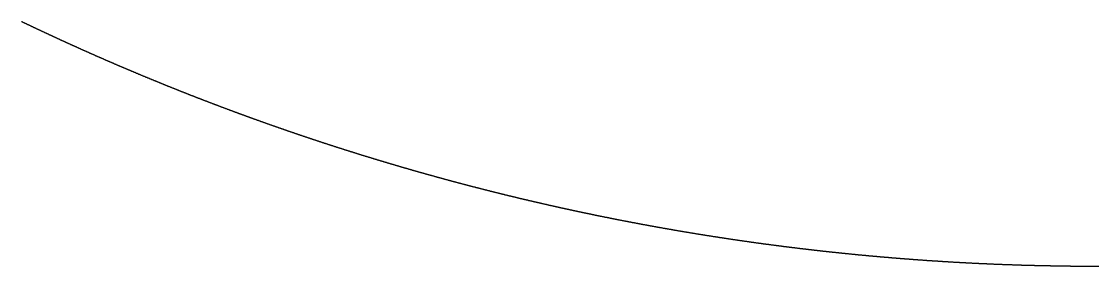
# Model space of a CAD drawing. Header units: metres. Extents: x -42.1 to 42, y -42.1 to 42.
# Drawn here: x -18.26 to -0.05, y -42.09 to -37.95 of the extents above; entities that cross this region are included whole.
import ezdxf

# ---------------------------------------------------------------- set-up
doc = ezdxf.new("R2010")
doc.units = ezdxf.units.M

msp = doc.modelspace()

# ---------------------------------------------------------------- linework, layer by layer
msp.add_lwpolyline([(-0.045, -42.093), (-0.053, -42.093), (-0.06, -42.093), (-0.067, -42.093), (-0.075, -42.093), (-0.082, -42.093), (-0.089, -42.093), (-0.097, -42.093), (-0.104, -42.093), (-0.111, -42.093), (-0.119, -42.093), (-0.126, -42.093), (-0.133, -42.093), (-0.141, -42.093), (-0.148, -42.093), (-0.155, -42.093), (-0.163, -42.093), (-0.17, -42.093), (-0.177, -42.093), (-0.185, -42.093), (-0.192, -42.093), (-0.199, -42.093), (-0.207, -42.093), (-0.214, -42.093), (-0.221, -42.093), (-0.229, -42.093), (-0.236, -42.093), (-0.244, -42.093), (-0.251, -42.093), (-0.258, -42.093), (-0.266, -42.092), (-0.273, -42.092), (-0.28, -42.092), (-0.288, -42.092), (-0.295, -42.092), (-0.302, -42.092), (-0.31, -42.092), (-0.317, -42.092), (-0.324, -42.092), (-0.332, -42.092), (-0.339, -42.092), (-0.346, -42.092), (-0.354, -42.092), (-0.361, -42.092), (-0.368, -42.092), (-0.376, -42.092), (-0.383, -42.092), (-0.39, -42.092), (-0.398, -42.092), (-0.405, -42.092), (-0.412, -42.092), (-0.42, -42.091), (-0.427, -42.091), (-0.434, -42.091), (-0.442, -42.091), (-0.449, -42.091), (-0.456, -42.091), (-0.464, -42.091), (-0.471, -42.091), (-0.478, -42.091), (-0.486, -42.091), (-0.493, -42.091), (-0.5, -42.091), (-0.508, -42.091), (-0.515, -42.091), (-0.523, -42.09), (-0.53, -42.09), (-0.537, -42.09), (-0.545, -42.09), (-0.552, -42.09), (-0.559, -42.09), (-0.567, -42.09), (-0.574, -42.09), (-0.581, -42.09), (-0.589, -42.09), (-0.596, -42.09), (-0.603, -42.09), (-0.611, -42.089), (-0.618, -42.089), (-0.625, -42.089), (-0.633, -42.089), (-0.64, -42.089), (-0.647, -42.089), (-0.655, -42.089), (-0.662, -42.089), (-0.669, -42.089), (-0.677, -42.089), (-0.684, -42.088), (-0.691, -42.088), (-0.699, -42.088), (-0.706, -42.088), (-0.713, -42.088), (-0.721, -42.088), (-0.728, -42.088), (-0.735, -42.088), (-0.743, -42.088), (-0.75, -42.087), (-0.757, -42.087), (-0.765, -42.087), (-0.772, -42.087), (-0.779, -42.087), (-0.787, -42.087), (-0.794, -42.087), (-0.801, -42.087), (-0.809, -42.086), (-0.816, -42.086), (-0.824, -42.086), (-0.831, -42.086), (-0.838, -42.086), (-0.846, -42.086), (-0.853, -42.086), (-0.86, -42.085), (-0.868, -42.085), (-0.875, -42.085), (-0.882, -42.085), (-0.89, -42.085), (-0.897, -42.085), (-0.904, -42.085), (-0.912, -42.084), (-0.919, -42.084), (-0.926, -42.084), (-0.934, -42.084), (-0.941, -42.084), (-0.948, -42.084), (-0.956, -42.084), (-0.963, -42.083), (-0.97, -42.083), (-0.978, -42.083), (-0.985, -42.083), (-0.992, -42.083), (-1, -42.083), (-1.007, -42.082), (-1.014, -42.082), (-1.022, -42.082), (-1.029, -42.082), (-1.036, -42.082), (-1.044, -42.082), (-1.051, -42.081), (-1.058, -42.081), (-1.066, -42.081), (-1.073, -42.081), (-1.08, -42.081), (-1.088, -42.081), (-1.095, -42.08), (-1.102, -42.08), (-1.11, -42.08), (-1.117, -42.08), (-1.124, -42.08), (-1.132, -42.079), (-1.139, -42.079), (-1.146, -42.079), (-1.154, -42.079), (-1.161, -42.079), (-1.169, -42.079), (-1.176, -42.078), (-1.183, -42.078), (-1.191, -42.078), (-1.198, -42.078), (-1.205, -42.078), (-1.213, -42.077), (-1.22, -42.077), (-1.227, -42.077), (-1.235, -42.077), (-1.242, -42.077), (-1.249, -42.076), (-1.257, -42.076), (-1.264, -42.076), (-1.271, -42.076), (-1.279, -42.076), (-1.286, -42.075), (-1.293, -42.075), (-1.301, -42.075), (-1.308, -42.075), (-1.315, -42.074), (-1.323, -42.074), (-1.33, -42.074), (-1.337, -42.074), (-1.345, -42.074), (-1.352, -42.073), (-1.359, -42.073), (-1.367, -42.073), (-1.374, -42.073), (-1.381, -42.072), (-1.389, -42.072), (-1.396, -42.072), (-1.403, -42.072), (-1.411, -42.072), (-1.418, -42.071), (-1.425, -42.071), (-1.433, -42.071), (-1.44, -42.071), (-1.447, -42.07), (-1.455, -42.07), (-1.462, -42.07), (-1.469, -42.07), (-1.477, -42.069), (-1.484, -42.069), (-1.491, -42.069), (-1.499, -42.069), (-1.506, -42.068), (-1.513, -42.068), (-1.521, -42.068), (-1.528, -42.068), (-1.535, -42.067), (-1.543, -42.067), (-1.55, -42.067), (-1.557, -42.067), (-1.565, -42.066), (-1.572, -42.066), (-1.579, -42.066), (-1.587, -42.066), (-1.594, -42.065), (-1.601, -42.065), (-1.609, -42.065), (-1.616, -42.064), (-1.623, -42.064), (-1.631, -42.064), (-1.638, -42.064), (-1.645, -42.063), (-1.653, -42.063), (-1.66, -42.063), (-1.668, -42.063), (-1.675, -42.062), (-1.682, -42.062), (-1.69, -42.062), (-1.697, -42.061), (-1.704, -42.061), (-1.712, -42.061), (-1.719, -42.061), (-1.726, -42.06), (-1.734, -42.06), (-1.741, -42.06), (-1.748, -42.059), (-1.756, -42.059), (-1.763, -42.059), (-1.77, -42.058), (-1.778, -42.058), (-1.785, -42.058), (-1.792, -42.058), (-1.8, -42.057), (-1.807, -42.057), (-1.814, -42.057), (-1.822, -42.056), (-1.829, -42.056), (-1.836, -42.056), (-1.844, -42.055), (-1.851, -42.055), (-1.858, -42.055), (-1.866, -42.055), (-1.873, -42.054), (-1.88, -42.054), (-1.888, -42.054), (-1.895, -42.053), (-1.902, -42.053), (-1.91, -42.053), (-1.917, -42.052), (-1.924, -42.052), (-1.932, -42.052), (-1.939, -42.051), (-1.946, -42.051), (-1.954, -42.051), (-1.961, -42.05), (-1.968, -42.05), (-1.976, -42.05), (-1.983, -42.049), (-1.99, -42.049), (-1.998, -42.049), (-2.005, -42.048), (-2.012, -42.048), (-2.02, -42.048), (-2.027, -42.047), (-2.034, -42.047), (-2.042, -42.047), (-2.049, -42.046), (-2.056, -42.046), (-2.064, -42.046), (-2.071, -42.045), (-2.078, -42.045), (-2.086, -42.045), (-2.093, -42.044), (-2.1, -42.044), (-2.108, -42.043), (-2.115, -42.043), (-2.122, -42.043), (-2.13, -42.042), (-2.137, -42.042), (-2.144, -42.042), (-2.152, -42.041), (-2.159, -42.041), (-2.166, -42.041), (-2.174, -42.04), (-2.181, -42.04), (-2.188, -42.039), (-2.196, -42.039), (-2.203, -42.039), (-2.21, -42.038), (-2.218, -42.038), (-2.225, -42.038), (-2.232, -42.037), (-2.24, -42.037), (-2.247, -42.036), (-2.254, -42.036), (-2.262, -42.036), (-2.269, -42.035), (-2.276, -42.035), (-2.284, -42.035), (-2.291, -42.034), (-2.298, -42.034), (-2.306, -42.033), (-2.313, -42.033), (-2.32, -42.033), (-2.328, -42.032), (-2.335, -42.032), (-2.342, -42.031), (-2.35, -42.031), (-2.357, -42.031), (-2.364, -42.03), (-2.372, -42.03), (-2.379, -42.029), (-2.386, -42.029), (-2.394, -42.029), (-2.401, -42.028), (-2.408, -42.028), (-2.416, -42.027), (-2.423, -42.027), (-2.43, -42.027), (-2.438, -42.026), (-2.445, -42.026), (-2.452, -42.025), (-2.46, -42.025), (-2.467, -42.025), (-2.474, -42.024), (-2.482, -42.024), (-2.489, -42.023), (-2.496, -42.023), (-2.504, -42.022), (-2.511, -42.022), (-2.518, -42.022), (-2.525, -42.021), (-2.533, -42.021), (-2.54, -42.02), (-2.547, -42.02), (-2.555, -42.019), (-2.562, -42.019), (-2.569, -42.019), (-2.577, -42.018), (-2.584, -42.018), (-2.591, -42.017), (-2.599, -42.017), (-2.606, -42.016), (-2.613, -42.016), (-2.621, -42.015), (-2.628, -42.015), (-2.635, -42.015), (-2.643, -42.014), (-2.65, -42.014), (-2.657, -42.013), (-2.665, -42.013), (-2.672, -42.012), (-2.679, -42.012), (-2.687, -42.011), (-2.694, -42.011), (-2.701, -42.01), (-2.709, -42.01), (-2.716, -42.01), (-2.723, -42.009), (-2.731, -42.009), (-2.738, -42.008), (-2.745, -42.008), (-2.753, -42.007), (-2.76, -42.007), (-2.767, -42.006), (-2.775, -42.006), (-2.782, -42.005), (-2.789, -42.005), (-2.797, -42.004), (-2.804, -42.004), (-2.811, -42.003), (-2.819, -42.003), (-2.826, -42.002), (-2.833, -42.002), (-2.841, -42.001), (-2.848, -42.001), (-2.855, -42.001), (-2.863, -42), (-2.87, -42), (-2.877, -41.999), (-2.885, -41.999), (-2.892, -41.998), (-2.899, -41.998), (-2.907, -41.997), (-2.914, -41.997), (-2.921, -41.996), (-2.928, -41.996), (-2.936, -41.995), (-2.943, -41.995), (-2.95, -41.994), (-2.958, -41.994), (-2.965, -41.993), (-2.972, -41.993), (-2.98, -41.992), (-2.987, -41.992), (-2.994, -41.991), (-3.002, -41.991), (-3.009, -41.99), (-3.016, -41.99), (-3.024, -41.989), (-3.031, -41.988), (-3.038, -41.988), (-3.046, -41.987), (-3.053, -41.987), (-3.06, -41.986), (-3.068, -41.986), (-3.075, -41.985), (-3.082, -41.985), (-3.09, -41.984), (-3.097, -41.984), (-3.104, -41.983), (-3.112, -41.983), (-3.119, -41.982), (-3.126, -41.982), (-3.134, -41.981), (-3.141, -41.981), (-3.148, -41.98), (-3.156, -41.979), (-3.163, -41.979), (-3.17, -41.978), (-3.177, -41.978), (-3.185, -41.977), (-3.192, -41.977), (-3.199, -41.976), (-3.207, -41.976), (-3.214, -41.975), (-3.221, -41.975), (-3.229, -41.974), (-3.236, -41.973), (-3.243, -41.973), (-3.251, -41.972), (-3.258, -41.972), (-3.265, -41.971), (-3.273, -41.971), (-3.28, -41.97), (-3.287, -41.97), (-3.295, -41.969), (-3.302, -41.968), (-3.309, -41.968), (-3.317, -41.967), (-3.324, -41.967), (-3.331, -41.966), (-3.339, -41.966), (-3.346, -41.965), (-3.353, -41.964), (-3.36, -41.964), (-3.368, -41.963), (-3.375, -41.963), (-3.382, -41.962), (-3.39, -41.962), (-3.397, -41.961), (-3.404, -41.96), (-3.412, -41.96), (-3.419, -41.959), (-3.426, -41.959), (-3.434, -41.958), (-3.441, -41.958), (-3.448, -41.957), (-3.456, -41.956), (-3.463, -41.956), (-3.47, -41.955), (-3.478, -41.955), (-3.485, -41.954), (-3.492, -41.953), (-3.5, -41.953), (-3.507, -41.952), (-3.514, -41.952), (-3.521, -41.951), (-3.529, -41.95), (-3.536, -41.95), (-3.543, -41.949), (-3.551, -41.949), (-3.558, -41.948), (-3.565, -41.947), (-3.573, -41.947), (-3.58, -41.946), (-3.587, -41.945), (-3.595, -41.945), (-3.602, -41.944), (-3.609, -41.944), (-3.617, -41.943), (-3.624, -41.942), (-3.631, -41.942), (-3.639, -41.941), (-3.646, -41.941), (-3.653, -41.94), (-3.66, -41.939), (-3.668, -41.939), (-3.675, -41.938), (-3.682, -41.937), (-3.69, -41.937), (-3.697, -41.936), (-3.704, -41.935), (-3.712, -41.935), (-3.719, -41.934), (-3.726, -41.934), (-3.734, -41.933), (-3.741, -41.932), (-3.748, -41.932), (-3.756, -41.931), (-3.763, -41.93), (-3.77, -41.93), (-3.777, -41.929), (-3.785, -41.928), (-3.792, -41.928), (-3.799, -41.927), (-3.807, -41.926), (-3.814, -41.926), (-3.821, -41.925), (-3.829, -41.925), (-3.836, -41.924), (-3.843, -41.923), (-3.851, -41.923), (-3.858, -41.922), (-3.865, -41.921), (-3.873, -41.921), (-3.88, -41.92), (-3.887, -41.919), (-3.894, -41.919), (-3.902, -41.918), (-3.909, -41.917), (-3.916, -41.917), (-3.924, -41.916), (-3.931, -41.915), (-3.938, -41.915), (-3.946, -41.914), (-3.953, -41.913), (-3.96, -41.912), (-3.968, -41.912), (-3.975, -41.911), (-3.982, -41.91), (-3.989, -41.91), (-3.997, -41.909), (-4.004, -41.908), (-4.011, -41.908), (-4.019, -41.907), (-4.026, -41.906), (-4.033, -41.906), (-4.041, -41.905), (-4.048, -41.904), (-4.055, -41.904), (-4.063, -41.903), (-4.07, -41.902), (-4.077, -41.901), (-4.085, -41.901), (-4.092, -41.9), (-4.099, -41.899), (-4.106, -41.899), (-4.114, -41.898), (-4.121, -41.897), (-4.128, -41.897), (-4.136, -41.896), (-4.143, -41.895), (-4.15, -41.894), (-4.158, -41.894), (-4.165, -41.893), (-4.172, -41.892), (-4.179, -41.892), (-4.187, -41.891), (-4.194, -41.89), (-4.201, -41.889), (-4.209, -41.889), (-4.216, -41.888), (-4.223, -41.887), (-4.231, -41.886), (-4.238, -41.886), (-4.245, -41.885), (-4.253, -41.884), (-4.26, -41.884), (-4.267, -41.883), (-4.274, -41.882), (-4.282, -41.881), (-4.289, -41.881), (-4.296, -41.88), (-4.304, -41.879), (-4.311, -41.878), (-4.318, -41.878), (-4.326, -41.877), (-4.333, -41.876), (-4.34, -41.875), (-4.347, -41.875), (-4.355, -41.874), (-4.362, -41.873), (-4.369, -41.872), (-4.377, -41.872), (-4.384, -41.871), (-4.391, -41.87), (-4.399, -41.869), (-4.406, -41.869), (-4.413, -41.868), (-4.421, -41.867), (-4.428, -41.866), (-4.435, -41.866), (-4.442, -41.865), (-4.45, -41.864), (-4.457, -41.863), (-4.464, -41.863), (-4.472, -41.862), (-4.479, -41.861), (-4.486, -41.86), (-4.494, -41.859), (-4.501, -41.859), (-4.508, -41.858), (-4.515, -41.857), (-4.523, -41.856), (-4.53, -41.856), (-4.537, -41.855), (-4.545, -41.854), (-4.552, -41.853), (-4.559, -41.852), (-4.567, -41.852), (-4.574, -41.851), (-4.581, -41.85), (-4.588, -41.849), (-4.596, -41.849), (-4.603, -41.848), (-4.61, -41.847), (-4.618, -41.846), (-4.625, -41.845), (-4.632, -41.845), (-4.64, -41.844), (-4.647, -41.843), (-4.654, -41.842), (-4.661, -41.841), (-4.669, -41.841), (-4.676, -41.84), (-4.683, -41.839), (-4.691, -41.838), (-4.698, -41.837), (-4.705, -41.837), (-4.712, -41.836), (-4.72, -41.835), (-4.727, -41.834), (-4.734, -41.833), (-4.742, -41.832), (-4.749, -41.832), (-4.756, -41.831), (-4.764, -41.83), (-4.771, -41.829), (-4.778, -41.828), (-4.785, -41.828), (-4.793, -41.827), (-4.8, -41.826), (-4.807, -41.825), (-4.815, -41.824), (-4.822, -41.823), (-4.829, -41.823), (-4.836, -41.822), (-4.844, -41.821), (-4.851, -41.82), (-4.858, -41.819), (-4.866, -41.818), (-4.873, -41.818), (-4.88, -41.817), (-4.888, -41.816), (-4.895, -41.815), (-4.902, -41.814), (-4.909, -41.813), (-4.917, -41.813), (-4.924, -41.812), (-4.931, -41.811), (-4.939, -41.81), (-4.946, -41.809), (-4.953, -41.808), (-4.96, -41.807), (-4.968, -41.807), (-4.975, -41.806), (-4.982, -41.805), (-4.99, -41.804), (-4.997, -41.803), (-5.004, -41.802), (-5.011, -41.801), (-5.019, -41.801), (-5.026, -41.8), (-5.033, -41.799), (-5.041, -41.798), (-5.048, -41.797), (-5.055, -41.796), (-5.062, -41.795), (-5.07, -41.794), (-5.077, -41.794), (-5.084, -41.793), (-5.092, -41.792), (-5.099, -41.791), (-5.106, -41.79), (-5.114, -41.789), (-5.121, -41.788), (-5.128, -41.787), (-5.135, -41.787), (-5.143, -41.786), (-5.15, -41.785), (-5.157, -41.784), (-5.165, -41.783), (-5.172, -41.782), (-5.179, -41.781), (-5.186, -41.78), (-5.194, -41.779), (-5.201, -41.779), (-5.208, -41.778), (-5.216, -41.777), (-5.223, -41.776), (-5.23, -41.775), (-5.237, -41.774), (-5.245, -41.773), (-5.252, -41.772), (-5.259, -41.771), (-5.267, -41.77), (-5.274, -41.77), (-5.281, -41.769), (-5.288, -41.768), (-5.296, -41.767), (-5.303, -41.766), (-5.31, -41.765), (-5.317, -41.764), (-5.325, -41.763), (-5.332, -41.762), (-5.339, -41.761), (-5.347, -41.76), (-5.354, -41.759), (-5.361, -41.759), (-5.368, -41.758), (-5.376, -41.757), (-5.383, -41.756), (-5.39, -41.755), (-5.398, -41.754), (-5.405, -41.753), (-5.412, -41.752), (-5.419, -41.751), (-5.427, -41.75), (-5.434, -41.749), (-5.441, -41.748), (-5.449, -41.747), (-5.456, -41.746), (-5.463, -41.745), (-5.47, -41.745), (-5.478, -41.744), (-5.485, -41.743), (-5.492, -41.742), (-5.5, -41.741), (-5.507, -41.74), (-5.514, -41.739), (-5.521, -41.738), (-5.529, -41.737), (-5.536, -41.736), (-5.543, -41.735), (-5.55, -41.734), (-5.558, -41.733), (-5.565, -41.732), (-5.572, -41.731), (-5.58, -41.73), (-5.587, -41.729), (-5.594, -41.728), (-5.601, -41.727), (-5.609, -41.726), (-5.616, -41.725), (-5.623, -41.724), (-5.631, -41.724), (-5.638, -41.723), (-5.645, -41.722), (-5.652, -41.721), (-5.66, -41.72), (-5.667, -41.719), (-5.674, -41.718), (-5.681, -41.717), (-5.689, -41.716), (-5.696, -41.715), (-5.703, -41.714), (-5.711, -41.713), (-5.718, -41.712), (-5.725, -41.711), (-5.732, -41.71), (-5.74, -41.709), (-5.747, -41.708), (-5.754, -41.707), (-5.761, -41.706), (-5.769, -41.705), (-5.776, -41.704), (-5.783, -41.703), (-5.791, -41.702), (-5.798, -41.701), (-5.805, -41.7), (-5.812, -41.699), (-5.82, -41.698), (-5.827, -41.697), (-5.834, -41.696), (-5.841, -41.695), (-5.849, -41.694), (-5.856, -41.693), (-5.863, -41.692), (-5.871, -41.691), (-5.878, -41.69), (-5.885, -41.689), (-5.892, -41.688), (-5.9, -41.687), (-5.907, -41.686), (-5.914, -41.685), (-5.921, -41.684), (-5.929, -41.683), (-5.936, -41.682), (-5.943, -41.681), (-5.95, -41.68), (-5.958, -41.679), (-5.965, -41.677), (-5.972, -41.676), (-5.98, -41.675), (-5.987, -41.674), (-5.994, -41.673), (-6.001, -41.672), (-6.009, -41.671), (-6.016, -41.67), (-6.023, -41.669), (-6.03, -41.668), (-6.038, -41.667), (-6.045, -41.666), (-6.052, -41.665), (-6.059, -41.664), (-6.067, -41.663), (-6.074, -41.662), (-6.081, -41.661), (-6.089, -41.66), (-6.096, -41.659), (-6.103, -41.658), (-6.11, -41.657), (-6.118, -41.656), (-6.125, -41.655), (-6.132, -41.653), (-6.139, -41.652), (-6.147, -41.651), (-6.154, -41.65), (-6.161, -41.649), (-6.168, -41.648), (-6.176, -41.647), (-6.183, -41.646), (-6.19, -41.645), (-6.197, -41.644), (-6.205, -41.643), (-6.212, -41.642), (-6.219, -41.641), (-6.226, -41.64), (-6.234, -41.639), (-6.241, -41.637), (-6.248, -41.636), (-6.256, -41.635), (-6.263, -41.634), (-6.27, -41.633), (-6.277, -41.632), (-6.285, -41.631), (-6.292, -41.63), (-6.299, -41.629), (-6.306, -41.628), (-6.314, -41.627), (-6.321, -41.626), (-6.328, -41.624), (-6.335, -41.623), (-6.343, -41.622), (-6.35, -41.621), (-6.357, -41.62), (-6.364, -41.619), (-6.372, -41.618), (-6.379, -41.617), (-6.386, -41.616), (-6.393, -41.615), (-6.401, -41.613), (-6.408, -41.612), (-6.415, -41.611), (-6.422, -41.61), (-6.43, -41.609), (-6.437, -41.608), (-6.444, -41.607), (-6.451, -41.606), (-6.459, -41.605), (-6.466, -41.603), (-6.473, -41.602), (-6.48, -41.601), (-6.488, -41.6), (-6.495, -41.599), (-6.502, -41.598), (-6.51, -41.597), (-6.517, -41.596), (-6.524, -41.594), (-6.531, -41.593), (-6.539, -41.592), (-6.546, -41.591), (-6.553, -41.59), (-6.56, -41.589), (-6.568, -41.588), (-6.575, -41.587), (-6.582, -41.585), (-6.589, -41.584), (-6.597, -41.583), (-6.604, -41.582), (-6.611, -41.581), (-6.618, -41.58), (-6.626, -41.579), (-6.633, -41.577), (-6.64, -41.576), (-6.647, -41.575), (-6.655, -41.574), (-6.662, -41.573), (-6.669, -41.572), (-6.676, -41.571), (-6.684, -41.569), (-6.691, -41.568), (-6.698, -41.567), (-6.705, -41.566), (-6.712, -41.565), (-6.72, -41.564), (-6.727, -41.562), (-6.734, -41.561), (-6.741, -41.56), (-6.749, -41.559), (-6.756, -41.558), (-6.763, -41.557), (-6.77, -41.555), (-6.778, -41.554), (-6.785, -41.553), (-6.792, -41.552), (-6.799, -41.551), (-6.807, -41.55), (-6.814, -41.548), (-6.821, -41.547), (-6.828, -41.546), (-6.836, -41.545), (-6.843, -41.544), (-6.85, -41.542), (-6.857, -41.541), (-6.865, -41.54), (-6.872, -41.539), (-6.879, -41.538), (-6.886, -41.537), (-6.894, -41.535), (-6.901, -41.534), (-6.908, -41.533), (-6.915, -41.532), (-6.923, -41.531), (-6.93, -41.529), (-6.937, -41.528), (-6.944, -41.527), (-6.952, -41.526), (-6.959, -41.525), (-6.966, -41.523), (-6.973, -41.522), (-6.98, -41.521), (-6.988, -41.52), (-6.995, -41.519), (-7.002, -41.517), (-7.009, -41.516), (-7.017, -41.515), (-7.024, -41.514), (-7.031, -41.512), (-7.038, -41.511), (-7.046, -41.51), (-7.053, -41.509), (-7.06, -41.508), (-7.067, -41.506), (-7.075, -41.505), (-7.082, -41.504), (-7.089, -41.503), (-7.096, -41.501), (-7.104, -41.5), (-7.111, -41.499), (-7.118, -41.498), (-7.125, -41.497), (-7.132, -41.495), (-7.14, -41.494), (-7.147, -41.493), (-7.154, -41.492), (-7.161, -41.49), (-7.169, -41.489), (-7.176, -41.488), (-7.183, -41.487), (-7.19, -41.485), (-7.198, -41.484), (-7.205, -41.483), (-7.212, -41.482), (-7.219, -41.48), (-7.227, -41.479), (-7.234, -41.478), (-7.241, -41.477), (-7.248, -41.475), (-7.255, -41.474), (-7.263, -41.473), (-7.27, -41.472), (-7.277, -41.47), (-7.284, -41.469), (-7.292, -41.468), (-7.299, -41.467), (-7.306, -41.465), (-7.313, -41.464), (-7.321, -41.463), (-7.328, -41.462), (-7.335, -41.46), (-7.342, -41.459), (-7.35, -41.458), (-7.357, -41.456), (-7.364, -41.455), (-7.371, -41.454), (-7.378, -41.453), (-7.386, -41.451), (-7.393, -41.45), (-7.4, -41.449), (-7.407, -41.448), (-7.415, -41.446), (-7.422, -41.445), (-7.429, -41.444), (-7.436, -41.442), (-7.444, -41.441), (-7.451, -41.44), (-7.458, -41.439), (-7.465, -41.437), (-7.472, -41.436), (-7.48, -41.435), (-7.487, -41.433), (-7.494, -41.432), (-7.501, -41.431), (-7.509, -41.429), (-7.516, -41.428), (-7.523, -41.427), (-7.53, -41.426), (-7.537, -41.424), (-7.545, -41.423), (-7.552, -41.422), (-7.559, -41.42), (-7.566, -41.419), (-7.574, -41.418), (-7.581, -41.416), (-7.588, -41.415), (-7.595, -41.414), (-7.603, -41.412), (-7.61, -41.411), (-7.617, -41.41), (-7.624, -41.409), (-7.631, -41.407), (-7.639, -41.406), (-7.646, -41.405), (-7.653, -41.403), (-7.66, -41.402), (-7.668, -41.401), (-7.675, -41.399), (-7.682, -41.398), (-7.689, -41.397), (-7.696, -41.395), (-7.704, -41.394), (-7.711, -41.393), (-7.718, -41.391), (-7.725, -41.39), (-7.733, -41.389), (-7.74, -41.387), (-7.747, -41.386), (-7.754, -41.385), (-7.761, -41.383), (-7.769, -41.382), (-7.776, -41.381), (-7.783, -41.379), (-7.79, -41.378), (-7.797, -41.376), (-7.805, -41.375), (-7.812, -41.374), (-7.819, -41.372), (-7.826, -41.371), (-7.834, -41.37), (-7.841, -41.368), (-7.848, -41.367), (-7.855, -41.366), (-7.862, -41.364), (-7.87, -41.363), (-7.877, -41.362), (-7.884, -41.36), (-7.891, -41.359), (-7.898, -41.357), (-7.906, -41.356), (-7.913, -41.355), (-7.92, -41.353), (-7.927, -41.352), (-7.935, -41.351), (-7.942, -41.349), (-7.949, -41.348), (-7.956, -41.346), (-7.963, -41.345), (-7.971, -41.344), (-7.978, -41.342), (-7.985, -41.341), (-7.992, -41.34), (-7.999, -41.338), (-8.007, -41.337), (-8.014, -41.335), (-8.021, -41.334), (-8.028, -41.333), (-8.036, -41.331), (-8.043, -41.33), (-8.05, -41.328), (-8.057, -41.327), (-8.064, -41.326), (-8.072, -41.324), (-8.079, -41.323), (-8.086, -41.321), (-8.093, -41.32), (-8.1, -41.319), (-8.108, -41.317), (-8.115, -41.316), (-8.122, -41.314), (-8.129, -41.313), (-8.136, -41.312), (-8.144, -41.31), (-8.151, -41.309), (-8.158, -41.307), (-8.165, -41.306), (-8.172, -41.305), (-8.18, -41.303), (-8.187, -41.302), (-8.194, -41.3), (-8.201, -41.299), (-8.208, -41.297), (-8.216, -41.296), (-8.223, -41.295), (-8.23, -41.293), (-8.237, -41.292), (-8.245, -41.29), (-8.252, -41.289), (-8.259, -41.287), (-8.266, -41.286), (-8.273, -41.285), (-8.281, -41.283), (-8.288, -41.282), (-8.295, -41.28), (-8.302, -41.279), (-8.309, -41.277), (-8.317, -41.276), (-8.324, -41.275), (-8.331, -41.273), (-8.338, -41.272), (-8.345, -41.27), (-8.353, -41.269), (-8.36, -41.267), (-8.367, -41.266), (-8.374, -41.264), (-8.381, -41.263), (-8.389, -41.262), (-8.396, -41.26), (-8.403, -41.259), (-8.41, -41.257), (-8.417, -41.256), (-8.425, -41.254), (-8.432, -41.253), (-8.439, -41.251), (-8.446, -41.25), (-8.453, -41.248), (-8.46, -41.247), (-8.468, -41.245), (-8.475, -41.244), (-8.482, -41.243), (-8.489, -41.241), (-8.496, -41.24), (-8.504, -41.238), (-8.511, -41.237), (-8.518, -41.235), (-8.525, -41.234), (-8.532, -41.232), (-8.54, -41.231), (-8.547, -41.229), (-8.554, -41.228), (-8.561, -41.226), (-8.568, -41.225), (-8.576, -41.223), (-8.583, -41.222), (-8.59, -41.22), (-8.597, -41.219), (-8.604, -41.217), (-8.612, -41.216), (-8.619, -41.214), (-8.626, -41.213), (-8.633, -41.211), (-8.64, -41.21), (-8.647, -41.208), (-8.655, -41.207), (-8.662, -41.205), (-8.669, -41.204), (-8.676, -41.202), (-8.683, -41.201), (-8.691, -41.199), (-8.698, -41.198), (-8.705, -41.196), (-8.712, -41.195), (-8.719, -41.193), (-8.727, -41.192), (-8.734, -41.19), (-8.741, -41.189), (-8.748, -41.187), (-8.755, -41.186), (-8.762, -41.184), (-8.77, -41.183), (-8.777, -41.181), (-8.784, -41.18), (-8.791, -41.178), (-8.798, -41.177), (-8.806, -41.175), (-8.813, -41.174), (-8.82, -41.172), (-8.827, -41.171), (-8.834, -41.169), (-8.841, -41.167), (-8.849, -41.166), (-8.856, -41.164), (-8.863, -41.163), (-8.87, -41.161), (-8.877, -41.16), (-8.885, -41.158), (-8.892, -41.157), (-8.899, -41.155), (-8.906, -41.154), (-8.913, -41.152), (-8.92, -41.151), (-8.928, -41.149), (-8.935, -41.147), (-8.942, -41.146), (-8.949, -41.144), (-8.956, -41.143), (-8.964, -41.141), (-8.971, -41.14), (-8.978, -41.138), (-8.985, -41.137), (-8.992, -41.135), (-8.999, -41.133), (-9.007, -41.132), (-9.014, -41.13), (-9.021, -41.129), (-9.028, -41.127), (-9.035, -41.126), (-9.042, -41.124), (-9.05, -41.122), (-9.057, -41.121), (-9.064, -41.119), (-9.071, -41.118), (-9.078, -41.116), (-9.085, -41.115), (-9.093, -41.113), (-9.1, -41.111), (-9.107, -41.11), (-9.114, -41.108), (-9.121, -41.107), (-9.129, -41.105), (-9.136, -41.104), (-9.143, -41.102), (-9.15, -41.1), (-9.157, -41.099), (-9.164, -41.097), (-9.172, -41.096), (-9.179, -41.094), (-9.186, -41.092), (-9.193, -41.091), (-9.2, -41.089), (-9.207, -41.088), (-9.215, -41.086), (-9.222, -41.084), (-9.229, -41.083), (-9.236, -41.081), (-9.243, -41.08), (-9.25, -41.078), (-9.258, -41.076), (-9.265, -41.075), (-9.272, -41.073), (-9.279, -41.072), (-9.286, -41.07), (-9.293, -41.068), (-9.301, -41.067), (-9.308, -41.065), (-9.315, -41.064), (-9.322, -41.062), (-9.329, -41.06), (-9.336, -41.059), (-9.344, -41.057), (-9.351, -41.055), (-9.358, -41.054), (-9.365, -41.052), (-9.372, -41.051), (-9.379, -41.049), (-9.386, -41.047), (-9.394, -41.046), (-9.401, -41.044), (-9.408, -41.042), (-9.415, -41.041), (-9.422, -41.039), (-9.429, -41.038), (-9.437, -41.036), (-9.444, -41.034), (-9.451, -41.033), (-9.458, -41.031), (-9.465, -41.029), (-9.472, -41.028), (-9.48, -41.026), (-9.487, -41.024), (-9.494, -41.023), (-9.501, -41.021), (-9.508, -41.019), (-9.515, -41.018), (-9.522, -41.016), (-9.53, -41.015), (-9.537, -41.013), (-9.544, -41.011), (-9.551, -41.01), (-9.558, -41.008), (-9.565, -41.006), (-9.573, -41.005), (-9.58, -41.003), (-9.587, -41.001), (-9.594, -41), (-9.601, -40.998), (-9.608, -40.996), (-9.615, -40.995), (-9.623, -40.993), (-9.63, -40.991), (-9.637, -40.99), (-9.644, -40.988), (-9.651, -40.986), (-9.658, -40.985), (-9.666, -40.983), (-9.673, -40.981), (-9.68, -40.98), (-9.687, -40.978), (-9.694, -40.976), (-9.701, -40.974), (-9.708, -40.973), (-9.716, -40.971), (-9.723, -40.969), (-9.73, -40.968), (-9.737, -40.966), (-9.744, -40.964), (-9.751, -40.963), (-9.758, -40.961), (-9.766, -40.959), (-9.773, -40.958), (-9.78, -40.956), (-9.787, -40.954), (-9.794, -40.953), (-9.801, -40.951), (-9.808, -40.949), (-9.816, -40.947), (-9.823, -40.946), (-9.83, -40.944), (-9.837, -40.942), (-9.844, -40.941), (-9.851, -40.939), (-9.858, -40.937), (-9.866, -40.935), (-9.873, -40.934), (-9.88, -40.932), (-9.887, -40.93), (-9.894, -40.929), (-9.901, -40.927), (-9.908, -40.925), (-9.916, -40.923), (-9.923, -40.922), (-9.93, -40.92), (-9.937, -40.918), (-9.944, -40.917), (-9.951, -40.915), (-9.958, -40.913), (-9.966, -40.911), (-9.973, -40.91), (-9.98, -40.908), (-9.987, -40.906), (-9.994, -40.904), (-10.001, -40.903), (-10.008, -40.901), (-10.015, -40.899), (-10.023, -40.897), (-10.03, -40.896), (-10.037, -40.894), (-10.044, -40.892), (-10.051, -40.891), (-10.058, -40.889), (-10.065, -40.887), (-10.073, -40.885), (-10.08, -40.884), (-10.087, -40.882), (-10.094, -40.88), (-10.101, -40.878), (-10.108, -40.877), (-10.115, -40.875), (-10.122, -40.873), (-10.13, -40.871), (-10.137, -40.869), (-10.144, -40.868), (-10.151, -40.866), (-10.158, -40.864), (-10.165, -40.862), (-10.172, -40.861), (-10.18, -40.859), (-10.187, -40.857), (-10.194, -40.855), (-10.201, -40.854), (-10.208, -40.852), (-10.215, -40.85), (-10.222, -40.848), (-10.229, -40.847), (-10.237, -40.845), (-10.244, -40.843), (-10.251, -40.841), (-10.258, -40.839), (-10.265, -40.838), (-10.272, -40.836), (-10.279, -40.834), (-10.286, -40.832), (-10.294, -40.83), (-10.301, -40.829), (-10.308, -40.827), (-10.315, -40.825), (-10.322, -40.823), (-10.329, -40.822), (-10.336, -40.82), (-10.343, -40.818), (-10.35, -40.816), (-10.358, -40.814), (-10.365, -40.813), (-10.372, -40.811), (-10.379, -40.809), (-10.386, -40.807), (-10.393, -40.805), (-10.4, -40.804), (-10.407, -40.802), (-10.415, -40.8), (-10.422, -40.798), (-10.429, -40.796), (-10.436, -40.795), (-10.443, -40.793), (-10.45, -40.791), (-10.457, -40.789), (-10.464, -40.787), (-10.471, -40.785), (-10.479, -40.784), (-10.486, -40.782), (-10.493, -40.78), (-10.5, -40.778), (-10.507, -40.776), (-10.514, -40.775), (-10.521, -40.773), (-10.528, -40.771), (-10.536, -40.769), (-10.543, -40.767), (-10.55, -40.765), (-10.557, -40.764), (-10.564, -40.762), (-10.571, -40.76), (-10.578, -40.758), (-10.585, -40.756), (-10.592, -40.754), (-10.6, -40.753), (-10.607, -40.751), (-10.614, -40.749), (-10.621, -40.747), (-10.628, -40.745), (-10.635, -40.743), (-10.642, -40.741), (-10.649, -40.74), (-10.656, -40.738), (-10.663, -40.736), (-10.671, -40.734), (-10.678, -40.732), (-10.685, -40.73), (-10.692, -40.728), (-10.699, -40.727), (-10.706, -40.725), (-10.713, -40.723), (-10.72, -40.721), (-10.727, -40.719), (-10.735, -40.717), (-10.742, -40.715), (-10.749, -40.714), (-10.756, -40.712), (-10.763, -40.71), (-10.77, -40.708), (-10.777, -40.706), (-10.784, -40.704), (-10.791, -40.702), (-10.798, -40.7), (-10.806, -40.699), (-10.813, -40.697), (-10.82, -40.695), (-10.827, -40.693), (-10.834, -40.691), (-10.841, -40.689), (-10.848, -40.687), (-10.855, -40.685), (-10.862, -40.684), (-10.869, -40.682), (-10.877, -40.68), (-10.884, -40.678), (-10.891, -40.676), (-10.898, -40.674), (-10.905, -40.672), (-10.912, -40.67), (-10.919, -40.668), (-10.926, -40.667), (-10.933, -40.665), (-10.94, -40.663), (-10.947, -40.661), (-10.955, -40.659), (-10.962, -40.657), (-10.969, -40.655), (-10.976, -40.653), (-10.983, -40.651), (-10.99, -40.649), (-10.997, -40.648), (-11.004, -40.646), (-11.011, -40.644), (-11.018, -40.642), (-11.025, -40.64), (-11.033, -40.638), (-11.04, -40.636), (-11.047, -40.634), (-11.054, -40.632), (-11.061, -40.63), (-11.068, -40.628), (-11.075, -40.626), (-11.082, -40.625), (-11.089, -40.623), (-11.096, -40.621), (-11.103, -40.619), (-11.111, -40.617), (-11.118, -40.615), (-11.125, -40.613), (-11.132, -40.611), (-11.139, -40.609), (-11.146, -40.607), (-11.153, -40.605), (-11.16, -40.603), (-11.167, -40.601), (-11.174, -40.599), (-11.181, -40.597), (-11.188, -40.595), (-11.196, -40.594), (-11.203, -40.592), (-11.21, -40.59), (-11.217, -40.588), (-11.224, -40.586), (-11.231, -40.584), (-11.238, -40.582), (-11.245, -40.58), (-11.252, -40.578), (-11.259, -40.576), (-11.266, -40.574), (-11.273, -40.572), (-11.28, -40.57), (-11.288, -40.568), (-11.295, -40.566), (-11.302, -40.564), (-11.309, -40.562), (-11.316, -40.56), (-11.323, -40.558), (-11.33, -40.556), (-11.337, -40.554), (-11.344, -40.552), (-11.351, -40.55), (-11.358, -40.549), (-11.365, -40.547), (-11.372, -40.545), (-11.38, -40.543), (-11.387, -40.541), (-11.394, -40.539), (-11.401, -40.537), (-11.408, -40.535), (-11.415, -40.533), (-11.422, -40.531), (-11.429, -40.529), (-11.436, -40.527), (-11.443, -40.525), (-11.45, -40.523), (-11.457, -40.521), (-11.464, -40.519), (-11.471, -40.517), (-11.479, -40.515), (-11.486, -40.513), (-11.493, -40.511), (-11.5, -40.509), (-11.507, -40.507), (-11.514, -40.505), (-11.521, -40.503), (-11.528, -40.501), (-11.535, -40.499), (-11.542, -40.497), (-11.549, -40.495), (-11.556, -40.493), (-11.563, -40.491), (-11.57, -40.489), (-11.577, -40.487), (-11.585, -40.485), (-11.592, -40.483), (-11.599, -40.481), (-11.606, -40.479), (-11.613, -40.477), (-11.62, -40.475), (-11.627, -40.473), (-11.634, -40.471), (-11.641, -40.469), (-11.648, -40.467), (-11.655, -40.465), (-11.662, -40.463), (-11.669, -40.46), (-11.676, -40.458), (-11.683, -40.456), (-11.69, -40.454), (-11.697, -40.452), (-11.705, -40.45), (-11.712, -40.448), (-11.719, -40.446), (-11.726, -40.444), (-11.733, -40.442), (-11.74, -40.44), (-11.747, -40.438), (-11.754, -40.436), (-11.761, -40.434), (-11.768, -40.432), (-11.775, -40.43), (-11.782, -40.428), (-11.789, -40.426), (-11.796, -40.424), (-11.803, -40.422), (-11.81, -40.42), (-11.817, -40.418), (-11.824, -40.416), (-11.831, -40.414), (-11.839, -40.411), (-11.846, -40.409), (-11.853, -40.407), (-11.86, -40.405), (-11.867, -40.403), (-11.874, -40.401), (-11.881, -40.399), (-11.888, -40.397), (-11.895, -40.395), (-11.902, -40.393), (-11.909, -40.391), (-11.916, -40.389), (-11.923, -40.387), (-11.93, -40.385), (-11.937, -40.383), (-11.944, -40.38), (-11.951, -40.378), (-11.958, -40.376), (-11.965, -40.374), (-11.972, -40.372), (-11.979, -40.37), (-11.987, -40.368), (-11.994, -40.366), (-12.001, -40.364), (-12.008, -40.362), (-12.015, -40.36), (-12.022, -40.358), (-12.029, -40.356), (-12.036, -40.353), (-12.043, -40.351), (-12.05, -40.349), (-12.057, -40.347), (-12.064, -40.345), (-12.071, -40.343), (-12.078, -40.341), (-12.085, -40.339), (-12.092, -40.337), (-12.099, -40.335), (-12.106, -40.332), (-12.113, -40.33), (-12.12, -40.328), (-12.127, -40.326), (-12.134, -40.324), (-12.141, -40.322), (-12.148, -40.32), (-12.155, -40.318), (-12.162, -40.316), (-12.169, -40.313), (-12.177, -40.311), (-12.184, -40.309), (-12.191, -40.307), (-12.198, -40.305), (-12.205, -40.303), (-12.212, -40.301), (-12.219, -40.299), (-12.226, -40.296), (-12.233, -40.294), (-12.24, -40.292), (-12.247, -40.29), (-12.254, -40.288), (-12.261, -40.286), (-12.268, -40.284), (-12.275, -40.282), (-12.282, -40.279), (-12.289, -40.277), (-12.296, -40.275), (-12.303, -40.273), (-12.31, -40.271), (-12.317, -40.269), (-12.324, -40.267), (-12.331, -40.264), (-12.338, -40.262), (-12.345, -40.26), (-12.352, -40.258), (-12.359, -40.256), (-12.366, -40.254), (-12.373, -40.252), (-12.38, -40.249), (-12.387, -40.247), (-12.394, -40.245), (-12.401, -40.243), (-12.408, -40.241), (-12.415, -40.239), (-12.422, -40.237), (-12.429, -40.234), (-12.436, -40.232), (-12.443, -40.23), (-12.451, -40.228), (-12.458, -40.226), (-12.465, -40.224), (-12.472, -40.221), (-12.479, -40.219), (-12.486, -40.217), (-12.493, -40.215), (-12.5, -40.213), (-12.507, -40.211), (-12.514, -40.208), (-12.521, -40.206), (-12.528, -40.204), (-12.535, -40.202), (-12.542, -40.2), (-12.549, -40.197), (-12.556, -40.195), (-12.563, -40.193), (-12.57, -40.191), (-12.577, -40.189), (-12.584, -40.187), (-12.591, -40.184), (-12.598, -40.182), (-12.605, -40.18), (-12.612, -40.178), (-12.619, -40.176), (-12.626, -40.173), (-12.633, -40.171), (-12.64, -40.169), (-12.647, -40.167), (-12.654, -40.165), (-12.661, -40.162), (-12.668, -40.16), (-12.675, -40.158), (-12.682, -40.156), (-12.689, -40.154), (-12.696, -40.151), (-12.703, -40.149), (-12.71, -40.147), (-12.717, -40.145), (-12.724, -40.143), (-12.731, -40.14), (-12.738, -40.138), (-12.745, -40.136), (-12.752, -40.134), (-12.759, -40.131), (-12.766, -40.129), (-12.773, -40.127), (-12.78, -40.125), (-12.787, -40.123), (-12.794, -40.12), (-12.801, -40.118), (-12.808, -40.116), (-12.815, -40.114), (-12.822, -40.111), (-12.829, -40.109), (-12.836, -40.107), (-12.843, -40.105), (-12.85, -40.103), (-12.857, -40.1), (-12.864, -40.098), (-12.871, -40.096), (-12.878, -40.094), (-12.885, -40.091), (-12.892, -40.089), (-12.899, -40.087), (-12.906, -40.085), (-12.913, -40.082), (-12.92, -40.08), (-12.927, -40.078), (-12.934, -40.076), (-12.941, -40.073), (-12.948, -40.071), (-12.955, -40.069), (-12.962, -40.067), (-12.969, -40.064), (-12.976, -40.062), (-12.983, -40.06), (-12.99, -40.058), (-12.997, -40.055), (-13.004, -40.053), (-13.011, -40.051), (-13.018, -40.049), (-13.025, -40.046), (-13.032, -40.044), (-13.039, -40.042), (-13.046, -40.04), (-13.053, -40.037), (-13.06, -40.035), (-13.067, -40.033), (-13.074, -40.03), (-13.081, -40.028), (-13.088, -40.026), (-13.095, -40.024), (-13.102, -40.021), (-13.108, -40.019), (-13.115, -40.017), (-13.122, -40.015), (-13.129, -40.012), (-13.136, -40.01), (-13.143, -40.008), (-13.15, -40.005), (-13.157, -40.003), (-13.164, -40.001), (-13.171, -39.999), (-13.178, -39.996), (-13.185, -39.994), (-13.192, -39.992), (-13.199, -39.989), (-13.206, -39.987), (-13.213, -39.985), (-13.22, -39.982), (-13.227, -39.98), (-13.234, -39.978), (-13.241, -39.976), (-13.248, -39.973), (-13.255, -39.971), (-13.262, -39.969), (-13.269, -39.966), (-13.276, -39.964), (-13.283, -39.962), (-13.29, -39.959), (-13.297, -39.957), (-13.304, -39.955), (-13.311, -39.952), (-13.318, -39.95), (-13.325, -39.948), (-13.332, -39.946), (-13.339, -39.943), (-13.346, -39.941), (-13.353, -39.939), (-13.36, -39.936), (-13.367, -39.934), (-13.374, -39.932), (-13.38, -39.929), (-13.387, -39.927), (-13.394, -39.925), (-13.401, -39.922), (-13.408, -39.92), (-13.415, -39.918), (-13.422, -39.915), (-13.429, -39.913), (-13.436, -39.911), (-13.443, -39.908), (-13.45, -39.906), (-13.457, -39.904), (-13.464, -39.901), (-13.471, -39.899), (-13.478, -39.897), (-13.485, -39.894), (-13.492, -39.892), (-13.499, -39.89), (-13.506, -39.887), (-13.513, -39.885), (-13.52, -39.882), (-13.527, -39.88), (-13.534, -39.878), (-13.541, -39.875), (-13.548, -39.873), (-13.554, -39.871), (-13.561, -39.868), (-13.568, -39.866), (-13.575, -39.864), (-13.582, -39.861), (-13.589, -39.859), (-13.596, -39.857), (-13.603, -39.854), (-13.61, -39.852), (-13.617, -39.849), (-13.624, -39.847), (-13.631, -39.845), (-13.638, -39.842), (-13.645, -39.84), (-13.652, -39.838), (-13.659, -39.835), (-13.666, -39.833), (-13.673, -39.83), (-13.68, -39.828), (-13.687, -39.826), (-13.694, -39.823), (-13.7, -39.821), (-13.707, -39.819), (-13.714, -39.816), (-13.721, -39.814), (-13.728, -39.811), (-13.735, -39.809), (-13.742, -39.807), (-13.749, -39.804), (-13.756, -39.802), (-13.763, -39.799), (-13.77, -39.797), (-13.777, -39.795), (-13.784, -39.792), (-13.791, -39.79), (-13.798, -39.787), (-13.805, -39.785), (-13.812, -39.783), (-13.819, -39.78), (-13.825, -39.778), (-13.832, -39.775), (-13.839, -39.773), (-13.846, -39.771), (-13.853, -39.768), (-13.86, -39.766), (-13.867, -39.763), (-13.874, -39.761), (-13.881, -39.759), (-13.888, -39.756), (-13.895, -39.754), (-13.902, -39.751), (-13.909, -39.749), (-13.916, -39.747), (-13.923, -39.744), (-13.929, -39.742), (-13.936, -39.739), (-13.943, -39.737), (-13.95, -39.734), (-13.957, -39.732), (-13.964, -39.73), (-13.971, -39.727), (-13.978, -39.725), (-13.985, -39.722), (-13.992, -39.72), (-13.999, -39.717), (-14.006, -39.715), (-14.013, -39.713), (-14.02, -39.71), (-14.027, -39.708), (-14.033, -39.705), (-14.04, -39.703), (-14.047, -39.7), (-14.054, -39.698), (-14.061, -39.695), (-14.068, -39.693), (-14.075, -39.691), (-14.082, -39.688), (-14.089, -39.686), (-14.096, -39.683), (-14.103, -39.681), (-14.11, -39.678), (-14.117, -39.676), (-14.123, -39.673), (-14.13, -39.671), (-14.137, -39.668), (-14.144, -39.666), (-14.151, -39.664), (-14.158, -39.661), (-14.165, -39.659), (-14.172, -39.656), (-14.179, -39.654), (-14.186, -39.651), (-14.193, -39.649), (-14.2, -39.646), (-14.206, -39.644), (-14.213, -39.641), (-14.22, -39.639), (-14.227, -39.636), (-14.234, -39.634), (-14.241, -39.631), (-14.248, -39.629), (-14.255, -39.626), (-14.262, -39.624), (-14.269, -39.622), (-14.276, -39.619), (-14.283, -39.617), (-14.289, -39.614), (-14.296, -39.612), (-14.303, -39.609), (-14.31, -39.607), (-14.317, -39.604), (-14.324, -39.602), (-14.331, -39.599), (-14.338, -39.597), (-14.345, -39.594), (-14.352, -39.592), (-14.359, -39.589), (-14.365, -39.587), (-14.372, -39.584), (-14.379, -39.582), (-14.386, -39.579), (-14.393, -39.577), (-14.4, -39.574), (-14.407, -39.572), (-14.414, -39.569), (-14.421, -39.567), (-14.428, -39.564), (-14.434, -39.562), (-14.441, -39.559), (-14.448, -39.557), (-14.455, -39.554), (-14.462, -39.552), (-14.469, -39.549), (-14.476, -39.547), (-14.483, -39.544), (-14.49, -39.541), (-14.497, -39.539), (-14.503, -39.536), (-14.51, -39.534), (-14.517, -39.531), (-14.524, -39.529), (-14.531, -39.526), (-14.538, -39.524), (-14.545, -39.521), (-14.552, -39.519), (-14.559, -39.516), (-14.566, -39.514), (-14.572, -39.511), (-14.579, -39.509), (-14.586, -39.506), (-14.593, -39.504), (-14.6, -39.501), (-14.607, -39.498), (-14.614, -39.496), (-14.621, -39.493), (-14.628, -39.491), (-14.634, -39.488), (-14.641, -39.486), (-14.648, -39.483), (-14.655, -39.481), (-14.662, -39.478), (-14.669, -39.476), (-14.676, -39.473), (-14.683, -39.47), (-14.69, -39.468), (-14.696, -39.465), (-14.703, -39.463), (-14.71, -39.46), (-14.717, -39.458), (-14.724, -39.455), (-14.731, -39.453), (-14.738, -39.45), (-14.745, -39.447), (-14.751, -39.445), (-14.758, -39.442), (-14.765, -39.44), (-14.772, -39.437), (-14.779, -39.435), (-14.786, -39.432), (-14.793, -39.429), (-14.8, -39.427), (-14.807, -39.424), (-14.813, -39.422), (-14.82, -39.419), (-14.827, -39.417), (-14.834, -39.414), (-14.841, -39.411), (-14.848, -39.409), (-14.855, -39.406), (-14.862, -39.404), (-14.868, -39.401), (-14.875, -39.398), (-14.882, -39.396), (-14.889, -39.393), (-14.896, -39.391), (-14.903, -39.388), (-14.91, -39.385), (-14.917, -39.383), (-14.923, -39.38), (-14.93, -39.378), (-14.937, -39.375), (-14.944, -39.372), (-14.951, -39.37), (-14.958, -39.367), (-14.965, -39.365), (-14.971, -39.362), (-14.978, -39.359), (-14.985, -39.357), (-14.992, -39.354), (-14.999, -39.352), (-15.006, -39.349), (-15.013, -39.346), (-15.02, -39.344), (-15.026, -39.341), (-15.033, -39.339), (-15.04, -39.336), (-15.047, -39.333), (-15.054, -39.331), (-15.061, -39.328), (-15.068, -39.325), (-15.074, -39.323), (-15.081, -39.32), (-15.088, -39.318), (-15.095, -39.315), (-15.102, -39.312), (-15.109, -39.31), (-15.116, -39.307), (-15.122, -39.304), (-15.129, -39.302), (-15.136, -39.299), (-15.143, -39.297), (-15.15, -39.294), (-15.157, -39.291), (-15.164, -39.289), (-15.17, -39.286), (-15.177, -39.283), (-15.184, -39.281), (-15.191, -39.278), (-15.198, -39.275), (-15.205, -39.273), (-15.212, -39.27), (-15.218, -39.268), (-15.225, -39.265), (-15.232, -39.262), (-15.239, -39.26), (-15.246, -39.257), (-15.253, -39.254), (-15.259, -39.252), (-15.266, -39.249), (-15.273, -39.246), (-15.28, -39.244), (-15.287, -39.241), (-15.294, -39.238), (-15.301, -39.236), (-15.307, -39.233), (-15.314, -39.23), (-15.321, -39.228), (-15.328, -39.225), (-15.335, -39.222), (-15.342, -39.22), (-15.348, -39.217), (-15.355, -39.214), (-15.362, -39.212), (-15.369, -39.209), (-15.376, -39.206), (-15.383, -39.204), (-15.39, -39.201), (-15.396, -39.198), (-15.403, -39.196), (-15.41, -39.193), (-15.417, -39.19), (-15.424, -39.188), (-15.431, -39.185), (-15.437, -39.182), (-15.444, -39.179), (-15.451, -39.177), (-15.458, -39.174), (-15.465, -39.171), (-15.472, -39.169), (-15.478, -39.166), (-15.485, -39.163), (-15.492, -39.161), (-15.499, -39.158), (-15.506, -39.155), (-15.513, -39.153), (-15.519, -39.15), (-15.526, -39.147), (-15.533, -39.144), (-15.54, -39.142), (-15.547, -39.139), (-15.554, -39.136), (-15.56, -39.134), (-15.567, -39.131), (-15.574, -39.128), (-15.581, -39.125), (-15.588, -39.123), (-15.594, -39.12), (-15.601, -39.117), (-15.608, -39.115), (-15.615, -39.112), (-15.622, -39.109), (-15.629, -39.106), (-15.635, -39.104), (-15.642, -39.101), (-15.649, -39.098), (-15.656, -39.096), (-15.663, -39.093), (-15.67, -39.09), (-15.676, -39.087), (-15.683, -39.085), (-15.69, -39.082), (-15.697, -39.079), (-15.704, -39.077), (-15.71, -39.074), (-15.717, -39.071), (-15.724, -39.068), (-15.731, -39.066), (-15.738, -39.063), (-15.744, -39.06), (-15.751, -39.057), (-15.758, -39.055), (-15.765, -39.052), (-15.772, -39.049), (-15.779, -39.046), (-15.785, -39.044), (-15.792, -39.041), (-15.799, -39.038), (-15.806, -39.035), (-15.813, -39.033), (-15.819, -39.03), (-15.826, -39.027), (-15.833, -39.024), (-15.84, -39.022), (-15.847, -39.019), (-15.853, -39.016), (-15.86, -39.013), (-15.867, -39.011), (-15.874, -39.008), (-15.881, -39.005), (-15.887, -39.002), (-15.894, -39), (-15.901, -38.997), (-15.908, -38.994), (-15.915, -38.991), (-15.922, -38.988), (-15.928, -38.986), (-15.935, -38.983), (-15.942, -38.98), (-15.949, -38.977), (-15.956, -38.975), (-15.962, -38.972), (-15.969, -38.969), (-15.976, -38.966), (-15.983, -38.963), (-15.989, -38.961), (-15.996, -38.958), (-16.003, -38.955), (-16.01, -38.952), (-16.017, -38.95), (-16.023, -38.947), (-16.03, -38.944), (-16.037, -38.941), (-16.044, -38.938), (-16.051, -38.936), (-16.057, -38.933), (-16.064, -38.93), (-16.071, -38.927), (-16.078, -38.924), (-16.085, -38.922), (-16.091, -38.919), (-16.098, -38.916), (-16.105, -38.913), (-16.112, -38.91), (-16.119, -38.908), (-16.125, -38.905), (-16.132, -38.902), (-16.139, -38.899), (-16.146, -38.896), (-16.152, -38.894), (-16.159, -38.891), (-16.166, -38.888), (-16.173, -38.885), (-16.18, -38.882), (-16.186, -38.879), (-16.193, -38.877), (-16.2, -38.874), (-16.207, -38.871), (-16.214, -38.868), (-16.22, -38.865), (-16.227, -38.863), (-16.234, -38.86), (-16.241, -38.857), (-16.247, -38.854), (-16.254, -38.851), (-16.261, -38.848), (-16.268, -38.846), (-16.275, -38.843), (-16.281, -38.84), (-16.288, -38.837), (-16.295, -38.834), (-16.302, -38.831), (-16.308, -38.829), (-16.315, -38.826), (-16.322, -38.823), (-16.329, -38.82), (-16.336, -38.817), (-16.342, -38.814), (-16.349, -38.812), (-16.356, -38.809), (-16.363, -38.806), (-16.369, -38.803), (-16.376, -38.8), (-16.383, -38.797), (-16.39, -38.794), (-16.396, -38.792), (-16.403, -38.789), (-16.41, -38.786), (-16.417, -38.783), (-16.424, -38.78), (-16.43, -38.777), (-16.437, -38.774), (-16.444, -38.772), (-16.451, -38.769), (-16.457, -38.766), (-16.464, -38.763), (-16.471, -38.76), (-16.478, -38.757), (-16.484, -38.754), (-16.491, -38.751), (-16.498, -38.749), (-16.505, -38.746), (-16.511, -38.743), (-16.518, -38.74), (-16.525, -38.737), (-16.532, -38.734), (-16.538, -38.731), (-16.545, -38.728), (-16.552, -38.726), (-16.559, -38.723), (-16.565, -38.72), (-16.572, -38.717), (-16.579, -38.714), (-16.586, -38.711), (-16.592, -38.708), (-16.599, -38.705), (-16.606, -38.703), (-16.613, -38.7), (-16.619, -38.697), (-16.626, -38.694), (-16.633, -38.691), (-16.64, -38.688), (-16.646, -38.685), (-16.653, -38.682), (-16.66, -38.679), (-16.667, -38.676), (-16.673, -38.674), (-16.68, -38.671), (-16.687, -38.668), (-16.694, -38.665), (-16.7, -38.662), (-16.707, -38.659), (-16.714, -38.656), (-16.721, -38.653), (-16.727, -38.65), (-16.734, -38.647), (-16.741, -38.644), (-16.748, -38.642), (-16.754, -38.639), (-16.761, -38.636), (-16.768, -38.633), (-16.775, -38.63), (-16.781, -38.627), (-16.788, -38.624), (-16.795, -38.621), (-16.802, -38.618), (-16.808, -38.615), (-16.815, -38.612), (-16.822, -38.609), (-16.829, -38.606), (-16.835, -38.604), (-16.842, -38.601), (-16.849, -38.598), (-16.855, -38.595), (-16.862, -38.592), (-16.869, -38.589), (-16.876, -38.586), (-16.882, -38.583), (-16.889, -38.58), (-16.896, -38.577), (-16.903, -38.574), (-16.909, -38.571), (-16.916, -38.568), (-16.923, -38.565), (-16.929, -38.562), (-16.936, -38.559), (-16.943, -38.557), (-16.95, -38.554), (-16.956, -38.551), (-16.963, -38.548), (-16.97, -38.545), (-16.977, -38.542), (-16.983, -38.539), (-16.99, -38.536), (-16.997, -38.533), (-17.003, -38.53), (-17.01, -38.527), (-17.017, -38.524), (-17.024, -38.521), (-17.03, -38.518), (-17.037, -38.515), (-17.044, -38.512), (-17.051, -38.509), (-17.057, -38.506), (-17.064, -38.503), (-17.071, -38.5), (-17.077, -38.497), (-17.084, -38.494), (-17.091, -38.491), (-17.098, -38.488), (-17.104, -38.485), (-17.111, -38.482), (-17.118, -38.479), (-17.124, -38.476), (-17.131, -38.473), (-17.138, -38.47), (-17.145, -38.467), (-17.151, -38.465), (-17.158, -38.462), (-17.165, -38.459), (-17.171, -38.456), (-17.178, -38.453), (-17.185, -38.45), (-17.191, -38.447), (-17.198, -38.444), (-17.205, -38.441), (-17.212, -38.438), (-17.218, -38.435), (-17.225, -38.432), (-17.232, -38.429), (-17.238, -38.426), (-17.245, -38.423), (-17.252, -38.42), (-17.259, -38.417), (-17.265, -38.414), (-17.272, -38.411), (-17.279, -38.408), (-17.285, -38.405), (-17.292, -38.402), (-17.299, -38.399), (-17.305, -38.396), (-17.312, -38.393), (-17.319, -38.389), (-17.326, -38.386), (-17.332, -38.383), (-17.339, -38.38), (-17.346, -38.377), (-17.352, -38.374), (-17.359, -38.371), (-17.366, -38.368), (-17.372, -38.365), (-17.379, -38.362), (-17.386, -38.359), (-17.392, -38.356), (-17.399, -38.353), (-17.406, -38.35), (-17.413, -38.347), (-17.419, -38.344), (-17.426, -38.341), (-17.433, -38.338), (-17.439, -38.335), (-17.446, -38.332), (-17.453, -38.329), (-17.459, -38.326), (-17.466, -38.323), (-17.473, -38.32), (-17.479, -38.317), (-17.486, -38.314), (-17.493, -38.311), (-17.499, -38.308), (-17.506, -38.305), (-17.513, -38.302), (-17.519, -38.299), (-17.526, -38.295), (-17.533, -38.292), (-17.54, -38.289), (-17.546, -38.286), (-17.553, -38.283), (-17.56, -38.28), (-17.566, -38.277), (-17.573, -38.274), (-17.58, -38.271), (-17.586, -38.268), (-17.593, -38.265), (-17.6, -38.262), (-17.606, -38.259), (-17.613, -38.256), (-17.62, -38.253), (-17.626, -38.25), (-17.633, -38.246), (-17.64, -38.243), (-17.646, -38.24), (-17.653, -38.237), (-17.66, -38.234), (-17.666, -38.231), (-17.673, -38.228), (-17.68, -38.225), (-17.686, -38.222), (-17.693, -38.219), (-17.7, -38.216), (-17.706, -38.213), (-17.713, -38.21), (-17.72, -38.206), (-17.726, -38.203), (-17.733, -38.2), (-17.74, -38.197), (-17.746, -38.194), (-17.753, -38.191), (-17.76, -38.188), (-17.766, -38.185), (-17.773, -38.182), (-17.78, -38.179), (-17.786, -38.176), (-17.793, -38.172), (-17.8, -38.169), (-17.806, -38.166), (-17.813, -38.163), (-17.82, -38.16), (-17.826, -38.157), (-17.833, -38.154), (-17.84, -38.151), (-17.846, -38.148), (-17.853, -38.145), (-17.86, -38.141), (-17.866, -38.138), (-17.873, -38.135), (-17.88, -38.132), (-17.886, -38.129), (-17.893, -38.126), (-17.899, -38.123), (-17.906, -38.12), (-17.913, -38.117), (-17.919, -38.113), (-17.926, -38.11), (-17.933, -38.107), (-17.939, -38.104), (-17.946, -38.101), (-17.953, -38.098), (-17.959, -38.095), (-17.966, -38.092), (-17.973, -38.088), (-17.979, -38.085), (-17.986, -38.082), (-17.993, -38.079), (-17.999, -38.076), (-18.006, -38.073), (-18.012, -38.07), (-18.019, -38.066), (-18.026, -38.063), (-18.032, -38.06), (-18.039, -38.057), (-18.046, -38.054), (-18.052, -38.051), (-18.059, -38.048), (-18.066, -38.044), (-18.072, -38.041), (-18.079, -38.038), (-18.085, -38.035), (-18.092, -38.032), (-18.099, -38.029), (-18.105, -38.026), (-18.112, -38.022), (-18.119, -38.019), (-18.125, -38.016), (-18.132, -38.013), (-18.139, -38.01), (-18.145, -38.007), (-18.152, -38.003), (-18.158, -38), (-18.165, -37.997), (-18.172, -37.994), (-18.178, -37.991), (-18.185, -37.988), (-18.192, -37.984), (-18.198, -37.981), (-18.205, -37.978), (-18.211, -37.975), (-18.218, -37.972), (-18.225, -37.969), (-18.231, -37.965), (-18.238, -37.962), (-18.245, -37.959), (-18.251, -37.956), (-18.258, -37.953), (-18.264, -37.95)])

doc.saveas('drawing.dxf')
